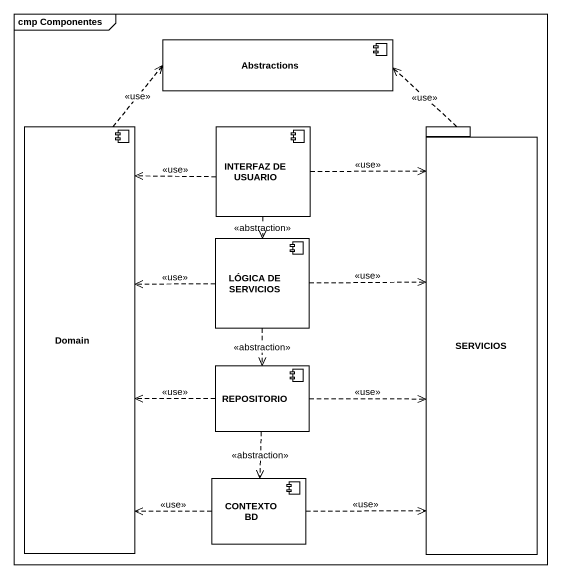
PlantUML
@startuml
mainframe cmp Componentes
component Abstractions
component Domain
component "INTERFAZ DE USUARIO" as INTERFAZ_DE_USUARIO
package SERVICIOS {
}
component "LÓGICA DE SERVICIOS" as LÓGICA_DE_SERVICIOS
component REPOSITORIO
component "CONTEXTO BD" as CONTEXTO_BD
Domain .up.> Abstractions : <<use>>
INTERFAZ_DE_USUARIO ..> Domain : <<use>>
INTERFAZ_DE_USUARIO ..> SERVICIOS : <<use>>
INTERFAZ_DE_USUARIO ..> LÓGICA_DE_SERVICIOS : <<abstraction>>
SERVICIOS .up.> Abstractions : <<use>>
LÓGICA_DE_SERVICIOS .left.> Domain : <<use>>
LÓGICA_DE_SERVICIOS .right.> SERVICIOS : <<use>>
LÓGICA_DE_SERVICIOS ..> REPOSITORIO : <<abstraction>>
REPOSITORIO .left.> Domain : <<use>>
REPOSITORIO .right.> SERVICIOS : <<use>>
REPOSITORIO ..> CONTEXTO_BD : <<abstraction>>
CONTEXTO_BD .up.> Domain : <<use>>
CONTEXTO_BD .up.> SERVICIOS : <<use>>
@enduml
